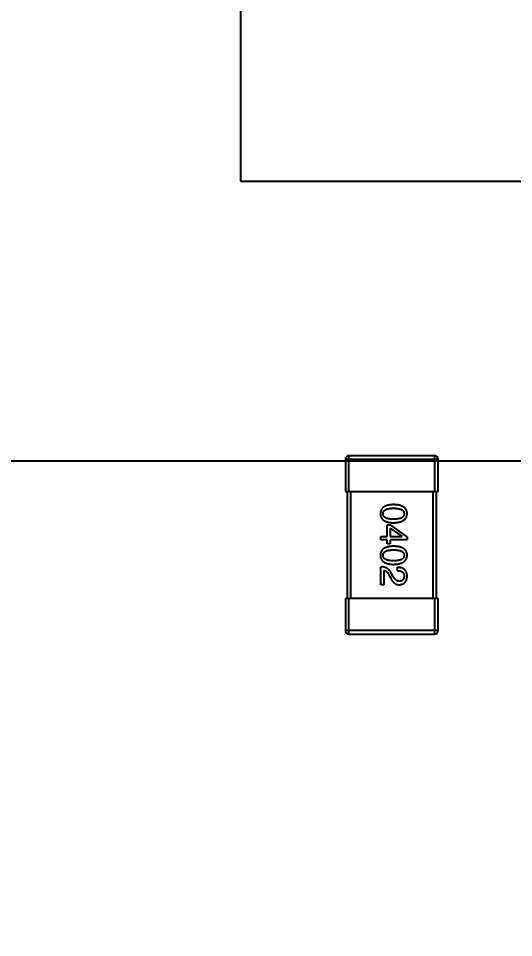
# Model space of a CAD drawing. Header units: millimetres. Extents: x 563 to 681, y 173 to 284.
# Drawn here: x 616.78 to 619.56, y 248.59 to 253.74 of the extents above; entities that cross this region are included whole.
import ezdxf

# ---------------------------------------------------------------- set-up
doc = ezdxf.new("R2010")
doc.units = ezdxf.units.MM
doc.header["$LTSCALE"] = 30.734
doc.header["$PDMODE"] = 3
doc.header["$PDSIZE"] = 0.3125
doc.layers.get('0').update_dxf_attribs({"linetype": 'CONTINUOUS'})
doc.layers.get('Defpoints').update_dxf_attribs({"linetype": 'CONTINUOUS'})
doc.layers.add('dim', color=6, linetype='CONTINUOUS', lineweight=9)
doc.styles.add('Verdana', font='verdana.ttf', dxfattribs={"height": 2.5})
doc.dimstyles.new('aaaaaaaa 3.0', dxfattribs={"dimtxt": 2.5, "dimasz": 1.5, "dimexe": 1.25, "dimexo": 0.625, "dimtad": 1, "dimdec": 1, "dimzin": 9, "dimdsep": 46, "dimtxsty": 'Verdana', "dimcen": 0, "dimazin": 0, "dimtfac": 1, "dimtofl": 0, "dimtmove": 0, "dimatfit": 3, "dimfxl": 1, "dimlwd": 25, "dimlwe": 25, "dimarcsym": 0})

# ---------------------------------------------------------------- blocks, each defined once
blk = doc.blocks.new('*D31')
at = {"layer": 'Defpoints', "color": 0}
for p in [(624.5854, 258.3689), (605.9773, 251.2628), (624.5854, 251.2628)]:
    blk.add_point(p, dxfattribs=at)
at = {"layer": 'dim', "color": 0, "lineweight": 25}
for p, q in [((623.9604, 258.3689), (604.7273, 258.3689)), ((605.9773, 256.8689), (605.9773, 252.7628)), ((623.9604, 251.2628), (604.7273, 251.2628))]:
    blk.add_line(p, q, dxfattribs=at)
at = {"layer": 'dim', "color": 0}
for points in [[(606.2273, 256.8689), (605.7273, 256.8689), (605.9773, 258.3689)], [(605.7273, 252.7628), (606.2273, 252.7628), (605.9773, 251.2628)]]:
    blk.add_solid(points, dxfattribs=at)
at = {"layer": 'dim', "color": 0, "insert": (604.0981, 254.8158), "char_height": 2.5, "attachment_point": 5, "rotation": 90, "style": 'Verdana'}
blk.add_mtext('7.1', dxfattribs=at)
blk = doc.blocks.new('*D32')
at = {"layer": 'Defpoints', "color": 0}
for p in [(624.5856, 251.3188), (610.3968, 245.3339), (624.5856, 238.4478)]:
    blk.add_point(p, dxfattribs=at)
at = {"layer": 'dim', "color": 0, "lineweight": 25}
for p, q in [((624.5856, 250.6938), (624.5856, 237.1978)), ((610.3968, 244.7089), (610.3968, 237.1978)), ((611.8968, 238.4478), (623.0856, 238.4478))]:
    blk.add_line(p, q, dxfattribs=at)
at = {"layer": 'dim', "color": 0}
for points in [[(611.8968, 238.6978), (611.8968, 238.1978), (610.3968, 238.4478)], [(623.0856, 238.1978), (623.0856, 238.6978), (624.5856, 238.4478)]]:
    blk.add_solid(points, dxfattribs=at)
at = {"layer": 'dim', "color": 0, "insert": (617.4912, 240.3488), "char_height": 2.5, "attachment_point": 5, "style": 'Verdana'}
blk.add_mtext('14.2', dxfattribs=at)

msp = doc.modelspace()

# ---------------------------------------------------------------- linework, layer by layer
at = {"linetype": 'Continuous'}
for p, q in [((618.0256, 256.8346), (618.0256, 252.833)), ((618.0256, 252.833), (622.4256, 252.833)), ((618.6131, 251.2739), (618.6131, 251.0939)), ((618.6131, 251.2739), (619.1331, 251.2739)), ((618.6331, 251.0939), (618.6331, 251.2939)), ((619.1131, 251.2939), (618.6331, 251.2939)), ((619.1131, 251.2939), (619.1131, 251.0939)), ((619.1331, 251.0939), (619.1331, 251.2739)), ((618.6131, 251.0939), (619.1331, 251.0939)), ((618.6231, 251.0939), (618.6231, 250.4939)), ((618.6431, 250.4939), (618.6431, 251.0939)), ((619.1031, 251.0939), (619.1031, 250.4939)), ((619.1231, 250.4939), (619.1231, 251.0939)), ((618.8479, 250.8408), (618.8479, 250.9055)), ((618.8479, 250.9055), (618.8659, 250.9055)), ((618.9593, 250.8383), (618.8659, 250.9055)), ((618.8634, 250.8883), (618.8634, 250.8408)), ((618.8634, 250.8883), (618.9306, 250.8416)), ((618.8118, 250.8227), (618.8118, 250.8408)), ((618.8118, 250.8408), (618.8479, 250.8408)), ((618.8479, 250.8227), (618.8118, 250.8227)), ((618.8479, 250.8006), (618.8479, 250.8227)), ((618.8634, 250.8408), (618.9306, 250.8408)), ((618.8634, 250.8227), (618.8634, 250.8006)), ((618.9593, 250.8227), (618.8634, 250.8227)), ((618.9306, 250.8408), (618.9306, 250.8416)), ((618.9593, 250.8383), (618.9593, 250.8227)), ((618.8634, 250.8006), (618.8479, 250.8006)), ((618.8118, 250.5707), (618.8118, 250.6716)), ((618.829, 250.6511), (618.829, 250.5707)), ((618.9061, 250.6494), (618.9061, 250.6683)), ((618.8569, 250.6265), (618.8659, 250.6109)), ((618.8815, 250.6175), (618.87, 250.6371)), ((618.829, 250.5707), (618.8118, 250.5707)), ((618.6131, 250.4939), (618.6131, 250.3139)), ((619.1331, 250.4939), (618.6131, 250.4939)), ((618.6331, 250.2939), (618.6331, 250.4939)), ((619.1131, 250.4939), (619.1131, 250.2939)), ((619.1331, 250.3139), (619.1331, 250.4939)), ((619.1331, 250.3139), (618.6131, 250.3139)), ((618.6331, 250.2939), (619.1131, 250.2939))]:
    msp.add_line(p, q, dxfattribs=at)
for centre, start, end in [((618.6331, 251.2739), 90, 180), ((619.1131, 251.2739), 0, 90), ((618.6331, 250.3139), 180, 270), ((619.1131, 250.3139), 270, 0)]:
    msp.add_arc(centre, 0.02, start, end, dxfattribs=at)
for points, knots in [([(618.8831, 251.0196), (618.8802, 251.0195), (618.8744, 251.0193), (618.8661, 251.0186), (618.8584, 251.0175), (618.8513, 251.016), (618.8447, 251.0141), (618.8386, 251.0118), (618.8331, 251.0093), (618.8282, 251.0062), (618.8238, 251.0029), (618.82, 250.9991), (618.8168, 250.995), (618.8141, 250.9905), (618.8121, 250.9856), (618.8105, 250.9803), (618.8096, 250.9747), (618.8094, 250.9708), (618.8093, 250.9688)], [0, 0, 0, 0, 0.087693, 0.170223, 0.247496, 0.319826, 0.387768, 0.451403, 0.511459, 0.568358, 0.622671, 0.675251, 0.726739, 0.778422, 0.830759, 0.884394, 0.940865, 1, 1, 1, 1]), ([(618.9593, 250.9688), (618.9592, 250.9708), (618.9591, 250.9747), (618.9581, 250.9803), (618.9565, 250.9856), (618.9544, 250.9905), (618.9516, 250.995), (618.9483, 250.9991), (618.9444, 251.0029), (618.9398, 251.0062), (618.9348, 251.0093), (618.9291, 251.0118), (618.9228, 251.0141), (618.916, 251.016), (618.9086, 251.0175), (618.9006, 251.0186), (618.8921, 251.0193), (618.8862, 251.0195), (618.8831, 251.0196)], [0, 0, 0, 0, 0.057911, 0.113262, 0.165956, 0.217443, 0.268511, 0.319665, 0.372, 0.426129, 0.483365, 0.543779, 0.607756, 0.676562, 0.749704, 0.827713, 0.911177, 1, 1, 1, 1]), ([(618.8093, 250.9688), (618.8094, 250.9668), (618.8096, 250.9629), (618.8105, 250.9573), (618.8121, 250.9521), (618.8141, 250.9472), (618.8168, 250.9427), (618.82, 250.9385), (618.8238, 250.9348), (618.8282, 250.9314), (618.8331, 250.9284), (618.8386, 250.9258), (618.8447, 250.9235), (618.8513, 250.9217), (618.8584, 250.9202), (618.8661, 250.9191), (618.8744, 250.9183), (618.8802, 250.9181), (618.8831, 250.918)], [0, 0, 0, 0, 0.059134, 0.115603, 0.169236, 0.221572, 0.273254, 0.32474, 0.377319, 0.431815, 0.488555, 0.548609, 0.612242, 0.680182, 0.75251, 0.829782, 0.91231, 1, 1, 1, 1]), ([(618.8241, 250.9688), (618.8241, 250.97), (618.8242, 250.9724), (618.8249, 250.9759), (618.8261, 250.9792), (618.8277, 250.9821), (618.8298, 250.9849), (618.8324, 250.9874), (618.8354, 250.9897), (618.8389, 250.9917), (618.8428, 250.9934), (618.8472, 250.995), (618.8521, 250.9962), (618.8574, 250.9973), (618.8632, 250.9981), (618.8694, 250.9987), (618.8761, 250.9991), (618.8807, 250.9991), (618.8831, 250.9991)], [0, 0, 0, 0, 0.049766, 0.097012, 0.143225, 0.188786, 0.235079, 0.282962, 0.333687, 0.387747, 0.445963, 0.508657, 0.576545, 0.649868, 0.72822, 0.812712, 0.903543, 1, 1, 1, 1]), ([(618.8831, 250.9377), (618.8808, 250.9377), (618.8762, 250.9377), (618.8696, 250.9381), (618.8634, 250.9387), (618.8577, 250.9395), (618.8524, 250.9406), (618.8476, 250.942), (618.8432, 250.9435), (618.8393, 250.9453), (618.8358, 250.9474), (618.8328, 250.9498), (618.8301, 250.9523), (618.828, 250.9551), (618.8263, 250.9582), (618.8251, 250.9615), (618.8243, 250.9651), (618.8242, 250.9676), (618.8241, 250.9688)], [0, 0, 0, 0, 0.094834, 0.184067, 0.267029, 0.344713, 0.417334, 0.484367, 0.546941, 0.604717, 0.65953, 0.710539, 0.759381, 0.806382, 0.853027, 0.900623, 0.949121, 1, 1, 1, 1]), ([(618.8831, 250.9991), (618.8855, 250.9991), (618.8901, 250.9991), (618.8968, 250.9987), (618.903, 250.9981), (618.9088, 250.9974), (618.9141, 250.9962), (618.919, 250.995), (618.9234, 250.9934), (618.9273, 250.9917), (618.9308, 250.9897), (618.9338, 250.9874), (618.9364, 250.9849), (618.9385, 250.9822), (618.9401, 250.9792), (618.9413, 250.9759), (618.942, 250.9724), (618.9421, 250.97), (618.9421, 250.9688)], [0, 0, 0, 0, 0.096452, 0.187278, 0.271765, 0.350519, 0.423437, 0.491321, 0.554011, 0.612224, 0.666281, 0.717003, 0.764884, 0.811423, 0.856783, 0.902993, 0.950236, 1, 1, 1, 1]), ([(618.8831, 250.918), (618.8861, 250.9181), (618.892, 250.9184), (618.9005, 250.9192), (618.9084, 250.9205), (618.9157, 250.922), (618.9225, 250.9239), (618.9287, 250.9262), (618.9344, 250.9288), (618.9394, 250.9318), (618.9439, 250.9352), (618.9479, 250.9389), (618.9513, 250.943), (618.9541, 250.9475), (618.9563, 250.9523), (618.9579, 250.9575), (618.959, 250.963), (618.9592, 250.9669), (618.9593, 250.9688)], [0, 0, 0, 0, 0.088475, 0.171606, 0.249595, 0.322626, 0.391327, 0.455765, 0.516374, 0.573675, 0.628522, 0.681161, 0.732559, 0.783563, 0.83504, 0.887639, 0.942585, 1, 1, 1, 1]), ([(618.9421, 250.9688), (618.9421, 250.9676), (618.942, 250.9651), (618.9413, 250.9615), (618.9401, 250.9582), (618.9385, 250.9551), (618.9364, 250.9523), (618.9338, 250.9497), (618.9308, 250.9474), (618.9273, 250.9453), (618.9234, 250.9435), (618.919, 250.9419), (618.9141, 250.9406), (618.9088, 250.9395), (618.903, 250.9387), (618.8968, 250.9381), (618.8901, 250.9377), (618.8855, 250.9377), (618.8831, 250.9377)], [0, 0, 0, 0, 0.050604, 0.098688, 0.145699, 0.191791, 0.238625, 0.286717, 0.337546, 0.391814, 0.449755, 0.512106, 0.579685, 0.652048, 0.730262, 0.814146, 0.904281, 1, 1, 1, 1]), ([(618.8831, 250.7865), (618.8802, 250.7864), (618.8744, 250.7862), (618.8661, 250.7854), (618.8584, 250.7843), (618.8513, 250.7828), (618.8447, 250.7809), (618.8386, 250.7787), (618.8331, 250.7761), (618.8282, 250.7731), (618.8238, 250.7697), (618.82, 250.766), (618.8168, 250.7618), (618.8141, 250.7573), (618.8121, 250.7524), (618.8105, 250.7472), (618.8096, 250.7415), (618.8094, 250.7377), (618.8093, 250.7357)], [0, 0, 0, 0, 0.087693, 0.170223, 0.247496, 0.319826, 0.387768, 0.451403, 0.511459, 0.568358, 0.622671, 0.675251, 0.726739, 0.778422, 0.830759, 0.884394, 0.940865, 1, 1, 1, 1]), ([(618.8241, 250.7357), (618.8241, 250.7369), (618.8242, 250.7393), (618.8249, 250.7428), (618.8261, 250.746), (618.8277, 250.749), (618.8298, 250.7518), (618.8324, 250.7543), (618.8354, 250.7565), (618.8389, 250.7585), (618.8428, 250.7603), (618.8472, 250.7619), (618.8521, 250.7631), (618.8574, 250.7642), (618.8632, 250.765), (618.8694, 250.7656), (618.8761, 250.7659), (618.8807, 250.766), (618.8831, 250.766)], [0, 0, 0, 0, 0.049766, 0.097012, 0.143225, 0.188786, 0.235079, 0.282962, 0.333687, 0.387747, 0.445963, 0.508657, 0.576545, 0.649868, 0.72822, 0.812712, 0.903543, 1, 1, 1, 1]), ([(618.9593, 250.7357), (618.9592, 250.7377), (618.9591, 250.7415), (618.9581, 250.7472), (618.9565, 250.7524), (618.9544, 250.7573), (618.9516, 250.7618), (618.9483, 250.766), (618.9444, 250.7697), (618.9398, 250.7731), (618.9348, 250.7761), (618.9291, 250.7787), (618.9228, 250.781), (618.916, 250.7828), (618.9086, 250.7843), (618.9006, 250.7854), (618.8921, 250.7862), (618.8862, 250.7864), (618.8831, 250.7865)], [0, 0, 0, 0, 0.057911, 0.113262, 0.165956, 0.217443, 0.268511, 0.319665, 0.372, 0.426129, 0.483365, 0.543779, 0.607756, 0.676562, 0.749704, 0.827713, 0.911177, 1, 1, 1, 1]), ([(618.8831, 250.766), (618.8855, 250.766), (618.8901, 250.7659), (618.8968, 250.7656), (618.903, 250.765), (618.9088, 250.7642), (618.9141, 250.7631), (618.919, 250.7619), (618.9234, 250.7603), (618.9273, 250.7585), (618.9308, 250.7565), (618.9338, 250.7543), (618.9364, 250.7517), (618.9385, 250.749), (618.9401, 250.746), (618.9413, 250.7428), (618.942, 250.7393), (618.9421, 250.7369), (618.9421, 250.7357)], [0, 0, 0, 0, 0.096452, 0.187278, 0.271765, 0.350519, 0.423437, 0.491321, 0.554011, 0.612224, 0.666281, 0.717003, 0.764884, 0.811423, 0.856783, 0.902993, 0.950236, 1, 1, 1, 1]), ([(618.8093, 250.7357), (618.8094, 250.7337), (618.8096, 250.7298), (618.8105, 250.7242), (618.8121, 250.7189), (618.8141, 250.714), (618.8168, 250.7095), (618.82, 250.7054), (618.8238, 250.7016), (618.8282, 250.6982), (618.8331, 250.6952), (618.8386, 250.6926), (618.8447, 250.6904), (618.8513, 250.6885), (618.8584, 250.687), (618.8661, 250.6859), (618.8744, 250.6851), (618.8802, 250.6849), (618.8831, 250.6848)], [0, 0, 0, 0, 0.059134, 0.115603, 0.169236, 0.221572, 0.273254, 0.32474, 0.377319, 0.431815, 0.488555, 0.548609, 0.612242, 0.680182, 0.75251, 0.829782, 0.91231, 1, 1, 1, 1]), ([(618.8831, 250.7045), (618.8808, 250.7045), (618.8762, 250.7046), (618.8696, 250.7049), (618.8634, 250.7055), (618.8577, 250.7064), (618.8524, 250.7075), (618.8476, 250.7088), (618.8432, 250.7104), (618.8393, 250.7122), (618.8358, 250.7143), (618.8328, 250.7166), (618.8301, 250.7191), (618.828, 250.722), (618.8263, 250.7251), (618.8251, 250.7284), (618.8243, 250.732), (618.8242, 250.7344), (618.8241, 250.7357)], [0, 0, 0, 0, 0.094834, 0.184067, 0.267029, 0.344713, 0.417334, 0.484367, 0.546941, 0.604717, 0.65953, 0.710539, 0.759381, 0.806382, 0.853027, 0.900623, 0.949121, 1, 1, 1, 1]), ([(618.9421, 250.7357), (618.9421, 250.7344), (618.942, 250.732), (618.9413, 250.7284), (618.9401, 250.7251), (618.9385, 250.722), (618.9364, 250.7192), (618.9338, 250.7166), (618.9308, 250.7143), (618.9273, 250.7122), (618.9234, 250.7104), (618.919, 250.7088), (618.9141, 250.7075), (618.9088, 250.7064), (618.903, 250.7055), (618.8968, 250.7049), (618.8901, 250.7046), (618.8855, 250.7045), (618.8831, 250.7045)], [0, 0, 0, 0, 0.050604, 0.098688, 0.145699, 0.191791, 0.238625, 0.286717, 0.337546, 0.391814, 0.449755, 0.512106, 0.579685, 0.652048, 0.730262, 0.814146, 0.904281, 1, 1, 1, 1]), ([(618.8831, 250.6848), (618.8861, 250.685), (618.892, 250.6852), (618.9005, 250.6861), (618.9084, 250.6873), (618.9157, 250.6888), (618.9225, 250.6907), (618.9287, 250.693), (618.9344, 250.6956), (618.9394, 250.6987), (618.9439, 250.702), (618.9479, 250.7057), (618.9513, 250.7098), (618.9541, 250.7143), (618.9563, 250.7192), (618.9579, 250.7243), (618.959, 250.7299), (618.9592, 250.7337), (618.9593, 250.7357)], [0, 0, 0, 0, 0.088475, 0.171606, 0.249595, 0.322626, 0.391327, 0.455765, 0.516374, 0.573675, 0.628522, 0.681161, 0.732559, 0.783563, 0.83504, 0.887639, 0.942585, 1, 1, 1, 1]), ([(618.87, 250.6371), (618.8692, 250.6385), (618.8677, 250.6412), (618.8652, 250.645), (618.8625, 250.6486), (618.8596, 250.6519), (618.8566, 250.655), (618.8534, 250.6577), (618.85, 250.6603), (618.8464, 250.6626), (618.8427, 250.6646), (618.8388, 250.6664), (618.8347, 250.6679), (618.8305, 250.6691), (618.826, 250.6702), (618.8214, 250.6709), (618.8167, 250.6714), (618.8134, 250.6715), (618.8118, 250.6716)], [0, 0, 0, 0, 0.065828, 0.130094, 0.192451, 0.254037, 0.313974, 0.373757, 0.433048, 0.492243, 0.551902, 0.611758, 0.672678, 0.734814, 0.798569, 0.863693, 0.930488, 1, 1, 1, 1]), ([(618.829, 250.6511), (618.8303, 250.6508), (618.8329, 250.6503), (618.8367, 250.6486), (618.8404, 250.6465), (618.8439, 250.6437), (618.8473, 250.6403), (618.8507, 250.6362), (618.8539, 250.6316), (618.8559, 250.6282), (618.8569, 250.6265)], [0, 0, 0, 0, 0.103034, 0.208166, 0.318255, 0.434664, 0.559728, 0.695394, 0.841708, 1, 1, 1, 1]), ([(618.9593, 250.6175), (618.9592, 250.6195), (618.959, 250.6234), (618.9582, 250.6291), (618.9571, 250.6344), (618.9555, 250.6393), (618.9535, 250.6439), (618.9512, 250.648), (618.9484, 250.6518), (618.9452, 250.6552), (618.9417, 250.6582), (618.9378, 250.6608), (618.9334, 250.6631), (618.9287, 250.6649), (618.9236, 250.6663), (618.9181, 250.6674), (618.9122, 250.6681), (618.9081, 250.6682), (618.9061, 250.6683)], [0, 0, 0, 0, 0.07282, 0.141057, 0.2062, 0.267672, 0.326735, 0.383519, 0.439188, 0.494454, 0.549628, 0.605958, 0.66397, 0.72402, 0.787502, 0.854127, 0.925065, 1, 1, 1, 1]), ([(618.9061, 250.6494), (618.9075, 250.6494), (618.9103, 250.6493), (618.9144, 250.6488), (618.9182, 250.6482), (618.9218, 250.6473), (618.925, 250.6462), (618.928, 250.645), (618.9307, 250.6434), (618.9331, 250.6417), (618.9353, 250.6397), (618.9371, 250.6375), (618.9387, 250.6351), (618.9399, 250.6325), (618.9409, 250.6297), (618.9416, 250.6266), (618.942, 250.6233), (618.9421, 250.6211), (618.9421, 250.6199)], [0, 0, 0, 0, 0.082594, 0.15978, 0.232961, 0.301462, 0.365595, 0.426678, 0.484662, 0.540809, 0.595146, 0.648401, 0.702272, 0.757102, 0.813447, 0.872233, 0.934055, 1, 1, 1, 1]), ([(618.8659, 250.6109), (618.8667, 250.6092), (618.8682, 250.6059), (618.8707, 250.6012), (618.8733, 250.5968), (618.876, 250.5927), (618.8787, 250.589), (618.8816, 250.5857), (618.8845, 250.5826), (618.8876, 250.58), (618.8907, 250.5776), (618.8939, 250.5756), (618.8972, 250.5739), (618.9006, 250.5725), (618.9041, 250.5716), (618.9077, 250.5709), (618.9114, 250.5706), (618.9138, 250.5707), (618.9151, 250.5707)], [0, 0, 0, 0, 0.082731, 0.161257, 0.236138, 0.307554, 0.375712, 0.440848, 0.502916, 0.562567, 0.619798, 0.675716, 0.73039, 0.78386, 0.837315, 0.890547, 0.944917, 1, 1, 1, 1]), ([(618.9159, 250.5904), (618.9151, 250.5904), (618.9135, 250.5903), (618.9111, 250.5904), (618.9087, 250.5908), (618.9063, 250.5914), (618.9041, 250.5923), (618.9018, 250.5934), (618.8996, 250.5948), (618.8974, 250.5964), (618.8952, 250.5981), (618.8932, 250.6002), (618.8911, 250.6025), (618.8891, 250.605), (618.8871, 250.6078), (618.8852, 250.6108), (618.8833, 250.614), (618.8821, 250.6163), (618.8815, 250.6175)], [0, 0, 0, 0, 0.052237, 0.103888, 0.155485, 0.207395, 0.259864, 0.31356, 0.369176, 0.4266, 0.486836, 0.550048, 0.61567, 0.685271, 0.75824, 0.834614, 0.915635, 1, 1, 1, 1]), ([(618.9151, 250.5707), (618.9168, 250.5709), (618.9201, 250.5711), (618.9248, 250.5719), (618.9293, 250.573), (618.9335, 250.5745), (618.9374, 250.5763), (618.9409, 250.5784), (618.9442, 250.5808), (618.9471, 250.5836), (618.9497, 250.5867), (618.952, 250.5901), (618.954, 250.5939), (618.9558, 250.598), (618.9571, 250.6024), (618.9582, 250.6071), (618.959, 250.6122), (618.9592, 250.6157), (618.9593, 250.6175)], [0, 0, 0, 0, 0.070688, 0.137741, 0.201612, 0.262778, 0.321223, 0.378455, 0.434411, 0.490146, 0.546362, 0.603392, 0.662208, 0.723401, 0.787372, 0.85442, 0.925153, 1, 1, 1, 1]), ([(618.9421, 250.6199), (618.9421, 250.6188), (618.9419, 250.6166), (618.9416, 250.6134), (618.941, 250.6104), (618.9402, 250.6076), (618.9392, 250.6051), (618.9381, 250.6027), (618.9367, 250.6005), (618.9352, 250.5986), (618.9334, 250.5968), (618.9315, 250.5953), (618.9294, 250.5939), (618.927, 250.5928), (618.9245, 250.5919), (618.9218, 250.5912), (618.9189, 250.5907), (618.9169, 250.5905), (618.9159, 250.5904)], [0, 0, 0, 0, 0.076112, 0.148436, 0.216883, 0.281466, 0.34298, 0.402356, 0.459881, 0.51546, 0.571111, 0.62658, 0.683162, 0.741007, 0.801404, 0.863825, 0.930544, 1, 1, 1, 1])]:
    msp.add_open_spline(points, degree=3, knots=knots, dxfattribs=at)

# ---------------------------------------------------------------- dimensions: what is measured, and where the dimension line sits
at = {"layer": 'dim'}
dim = msp.add_linear_dim(base=(605.9773, 251.2628), p1=(624.5854, 258.3689), p2=(624.5854, 251.2628), angle=90, dimstyle='aaaaaaaa 3.0', dxfattribs=at)
dim.commit()
dim.dimension.update_dxf_attribs({"geometry": '*D31', "text_midpoint": (604.0981, 254.8158)})
dim = msp.add_linear_dim(base=(624.5856, 238.4478), p1=(610.3968, 245.3339), p2=(624.5856, 251.3188), dimstyle='aaaaaaaa 3.0', dxfattribs=at)
dim.commit()
dim.dimension.update_dxf_attribs({"geometry": '*D32', "text_midpoint": (617.4912, 240.3488)})

doc.saveas('drawing.dxf')
